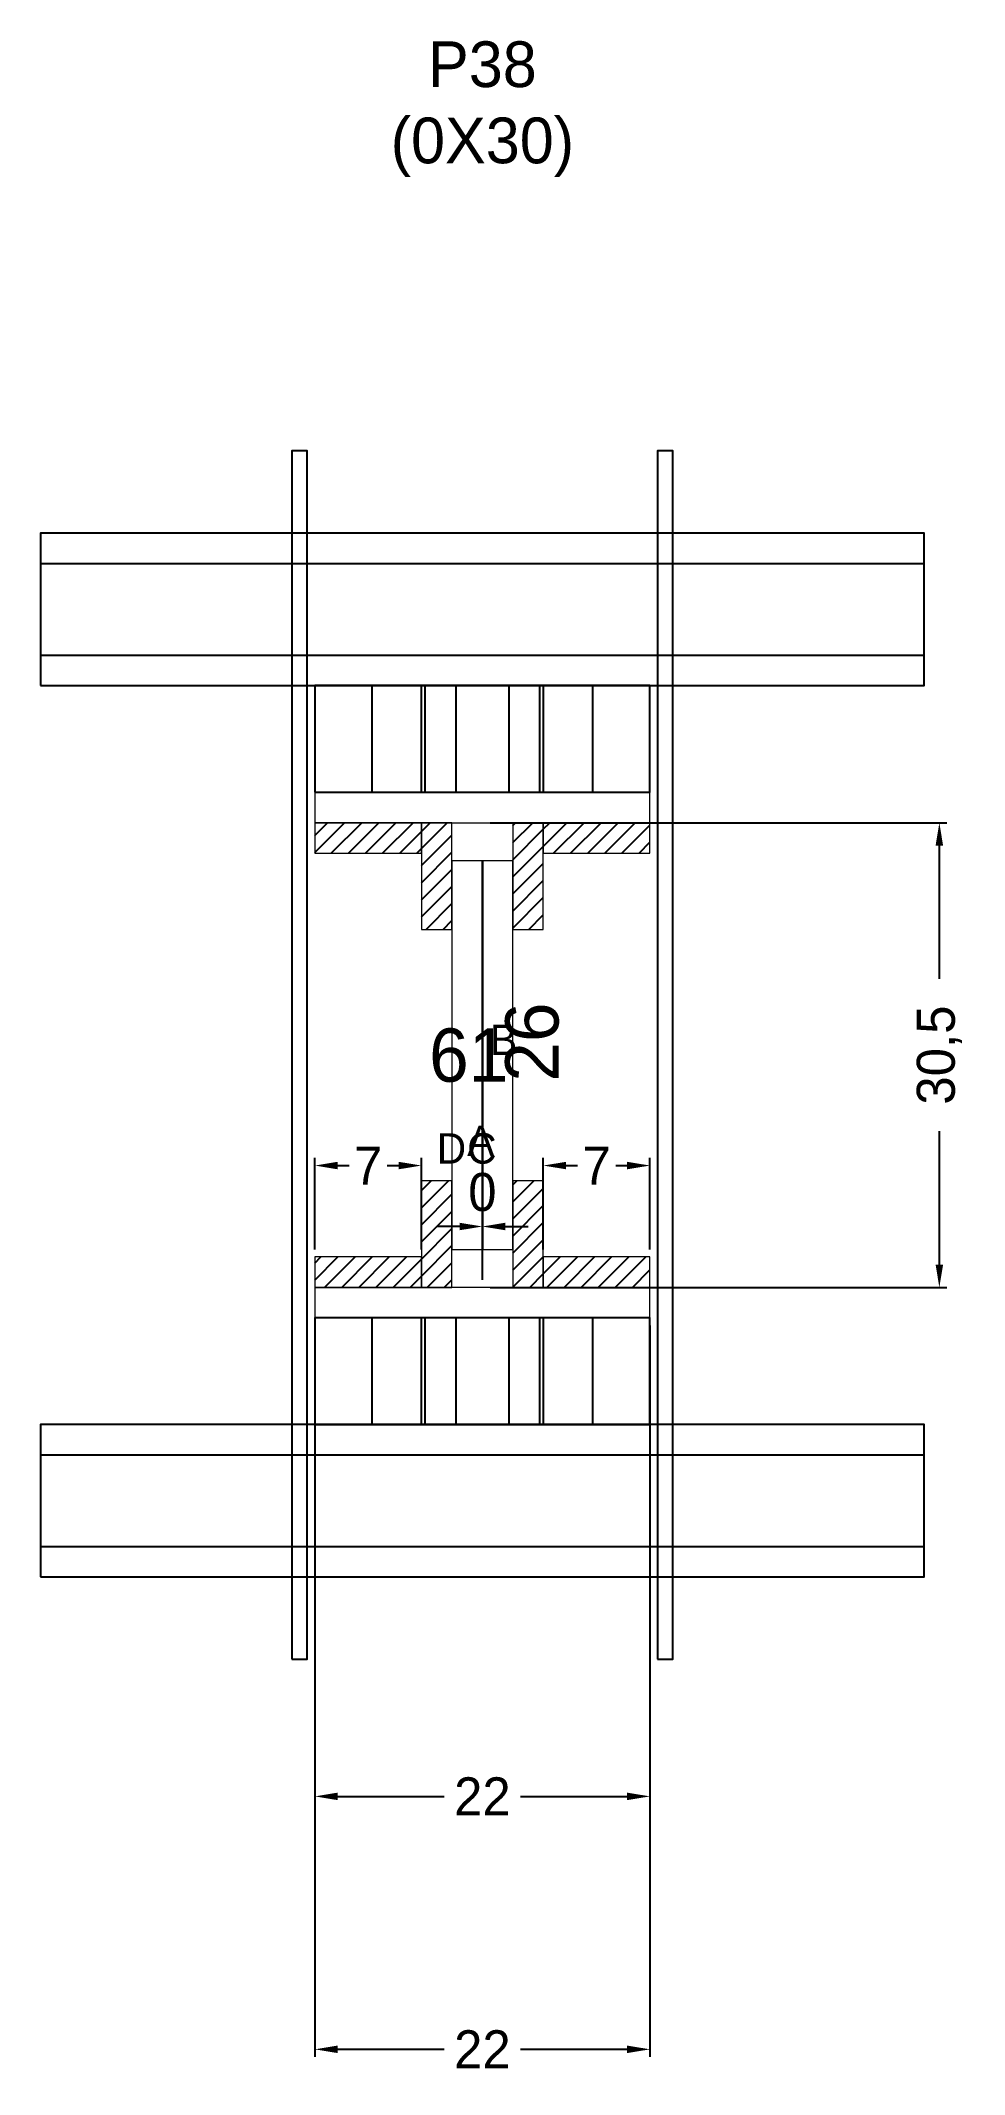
# Model space of a CAD drawing. Header units: centimetres. Extents: x -58 to 63, y 6 to 273.
import ezdxf

# ---------------------------------------------------------------- set-up
doc = ezdxf.new("R2010")
doc.units = ezdxf.units.CM
for name, color, linetype in [('CHAPA', 140, 'Continuous'), ('COTA', 241, 'Continuous'), ('Hachura', 251, 'Continuous'), ('Madeira', 30, 'Continuous'), ('NOMENCLATURA', 7, 'Continuous'), ('Painéis', 200, 'Continuous'), ('Perfil Metálico', 150, 'Continuous'), ('SARRAFO', 251, 'Continuous'), ('TEXTO_GERAL', 7, 'Continuous')]:
    doc.layers.add(name, color=color, linetype=linetype)
doc.dimstyles.new('cotax2', dxfattribs={"dimtxt": 2.5, "dimasz": 1.5, "dimexe": 0.5, "dimexo": 0.5, "dimgap": 0.5, "dimtad": 1, "dimcen": 2.5, "dimazin": 3, "dimtfac": 1, "dimtmove": 0, "dimatfit": 3})
pattern_1 = [(45, (0, 0), (-1.122532, 1.122532), [])]

# ---------------------------------------------------------------- blocks, each defined once
blk = doc.blocks.new('_CLOSEDFILLED')
at = {"color": 0, "linetype": 'BYBLOCK'}
blk.add_solid([(-1, 0.164), (0, 0), (-1, -0.164)], dxfattribs=at)
blk = doc.blocks.new('*D1')
for p, q in [((-22, 104.5), (-22, 8.5)), ((22, 104.5), (22, 8.5)), ((-19, 9.5), (-5, 9.5)), ((5, 9.5), (19, 9.5))]:
    blk.add_line(p, q)
at = {"layer": 'Defpoints'}
for p in [(-22, 105.5), (22, 105.5), (-22, 9.5)]:
    blk.add_point(p, dxfattribs=at)
at = {"layer": 'COTA', "xscale": 3, "yscale": 3, "rotation": 180}
blk.add_blockref('_CLOSEDFILLED', (-22, 9.5), dxfattribs=at)
at = {"layer": 'COTA', "xscale": 3, "yscale": 3}
blk.add_blockref('_CLOSEDFILLED', (22, 9.5), dxfattribs=at)
at = {"layer": 'COTA', "insert": (0, 9.5), "char_height": 5, "attachment_point": 5}
blk.add_mtext('22', dxfattribs=at)
blk = doc.blocks.new('*D2')
for p, q in [((-3, 117.5), (-6, 117.5)), ((0, 110.5), (0, 118.5)), ((0, 110.5), (0, 118.5)), ((0, 117.5), (0, 117.5)), ((3, 117.5), (6, 117.5))]:
    blk.add_line(p, q)
at = {"layer": 'Defpoints'}
for p in [(0, 117.5), (0, 109.5), (0, 109.5)]:
    blk.add_point(p, dxfattribs=at)
at = {"layer": 'COTA', "xscale": 3, "yscale": 3}
blk.add_blockref('_CLOSEDFILLED', (0, 117.5), dxfattribs=at)
at = {"layer": 'COTA', "xscale": 3, "yscale": 3, "rotation": 180}
blk.add_blockref('_CLOSEDFILLED', (0, 117.5), dxfattribs=at)
at = {"layer": 'COTA', "insert": (0, 122), "char_height": 5, "attachment_point": 5}
blk.add_mtext('0', dxfattribs=at)
blk = doc.blocks.new('*D3')
for p, q in [((1, 170.5), (61, 170.5)), ((60, 150), (60, 167.5)), ((60, 112.5), (60, 130)), ((1, 109.5), (61, 109.5))]:
    blk.add_line(p, q)
at = {"layer": 'Defpoints'}
for p in [(0, 170.5), (0, 109.5), (60, 109.5)]:
    blk.add_point(p, dxfattribs=at)
at = {"layer": 'COTA', "xscale": 3, "yscale": 3}
for p, rotation in [((60, 170.5), 90), ((60, 109.5), -90.00000000000001)]:
    blk.add_blockref('_CLOSEDFILLED', p, dxfattribs=dict(at, rotation=rotation))
at = {"layer": 'COTA', "insert": (60, 140), "char_height": 5, "attachment_point": 5, "rotation": 90}
blk.add_mtext('30,5', dxfattribs=at)
blk = doc.blocks.new('*D4')
for p, q in [((-22, 114.5), (-22, 126.5)), ((-19, 125.5), (-17.5, 125.5)), ((-12.5, 125.5), (-11, 125.5)), ((-8, 114.5), (-8, 126.5))]:
    blk.add_line(p, q)
at = {"layer": 'Defpoints'}
for p in [(-22, 125.5), (-22, 113.5), (-8, 113.5)]:
    blk.add_point(p, dxfattribs=at)
at = {"layer": 'COTA', "xscale": 3, "yscale": 3, "rotation": 180}
blk.add_blockref('_CLOSEDFILLED', (-22, 125.5), dxfattribs=at)
at = {"layer": 'COTA', "xscale": 3, "yscale": 3}
blk.add_blockref('_CLOSEDFILLED', (-8, 125.5), dxfattribs=at)
at = {"layer": 'COTA', "insert": (-15, 125.5), "char_height": 5, "attachment_point": 5}
blk.add_mtext('7', dxfattribs=at)
blk = doc.blocks.new('*D5')
for p, q in [((8, 114.5), (8, 126.5)), ((11, 125.5), (12.5, 125.5)), ((17.5, 125.5), (19, 125.5)), ((22, 114.5), (22, 126.5))]:
    blk.add_line(p, q)
at = {"layer": 'Defpoints'}
for p in [(8, 125.5), (8, 113.5), (22, 113.5)]:
    blk.add_point(p, dxfattribs=at)
at = {"layer": 'COTA', "xscale": 3, "yscale": 3, "rotation": 180}
blk.add_blockref('_CLOSEDFILLED', (8, 125.5), dxfattribs=at)
at = {"layer": 'COTA', "xscale": 3, "yscale": 3}
blk.add_blockref('_CLOSEDFILLED', (22, 125.5), dxfattribs=at)
at = {"layer": 'COTA', "insert": (15, 125.5), "char_height": 5, "attachment_point": 5}
blk.add_mtext('7', dxfattribs=at)
blk = doc.blocks.new('*D6')
for p, q in [((-22, 71.7), (-22, 41.7)), ((22, 71.7), (22, 41.7)), ((-19, 42.7), (-5, 42.7)), ((5, 42.7), (19, 42.7))]:
    blk.add_line(p, q)
at = {"layer": 'Defpoints'}
for p in [(-22, 72.7), (22, 72.7), (-22, 42.7)]:
    blk.add_point(p, dxfattribs=at)
at = {"layer": 'COTA', "xscale": 3, "yscale": 3, "rotation": 180}
blk.add_blockref('_CLOSEDFILLED', (-22, 42.7), dxfattribs=at)
at = {"layer": 'COTA', "xscale": 3, "yscale": 3}
blk.add_blockref('_CLOSEDFILLED', (22, 42.7), dxfattribs=at)
at = {"layer": 'COTA', "insert": (0, 42.7), "char_height": 5, "attachment_point": 5}
blk.add_mtext('22', dxfattribs=at)

msp = doc.modelspace()

# ---------------------------------------------------------------- hatches: boundary and pattern name
at = {"layer": 'Hachura'}
h = msp.add_hatch(dxfattribs=at)
h.set_pattern_fill('ANSI31')
h.set_pattern_definition(pattern_1)
h.paths.add_polyline_path([(-22, 166.5), (-8, 166.5), (-8, 170.5), (-22, 170.5)])
h = msp.add_hatch(dxfattribs=at)
h.set_pattern_fill('ANSI31')
h.set_pattern_definition(pattern_1)
h.paths.add_polyline_path([(-8, 156.5), (-4, 156.5), (-4, 170.5), (-8, 170.5)])
h = msp.add_hatch(dxfattribs=at)
h.set_pattern_fill('ANSI31')
h.set_pattern_definition(pattern_1)
h.paths.add_polyline_path([(4, 156.5), (8, 156.5), (8, 170.5), (4, 170.5)])
h = msp.add_hatch(dxfattribs=at)
h.set_pattern_fill('ANSI31')
h.set_pattern_definition(pattern_1)
h.paths.add_polyline_path([(8, 166.5), (22, 166.5), (22, 170.5), (8, 170.5)])
h = msp.add_hatch(dxfattribs=at)
h.set_pattern_fill('ANSI31')
h.set_pattern_definition(pattern_1)
h.paths.add_polyline_path([(-8, 109.5), (-4, 109.5), (-4, 123.5), (-8, 123.5)])
h = msp.add_hatch(dxfattribs=at)
h.set_pattern_fill('ANSI31')
h.set_pattern_definition(pattern_1)
h.paths.add_polyline_path([(4, 109.5), (8, 109.5), (8, 123.5), (4, 123.5)])
h = msp.add_hatch(dxfattribs=at)
h.set_pattern_fill('ANSI31')
h.set_pattern_definition(pattern_1)
h.paths.add_polyline_path([(-22, 109.5), (-8, 109.5), (-8, 113.5), (-22, 113.5)])
h = msp.add_hatch(dxfattribs=at)
h.set_pattern_fill('ANSI31')
h.set_pattern_definition(pattern_1)
h.paths.add_polyline_path([(8, 109.5), (22, 109.5), (22, 113.5), (8, 113.5)])

# ---------------------------------------------------------------- linework, layer by layer
at = {"layer": 'CHAPA', "lineweight": 18}
for points in [[(-22, 170.5), (22, 170.5), (22, 174.5), (-22, 174.5)], [(-22, 170.5), (22, 170.5), (22, 174.5), (-22, 174.5)], [(-4, 114.5), (0, 114.5), (0, 165.5), (-4, 165.5)], [(-4, 114.5), (0, 114.5), (0, 165.5), (-4, 165.5)], [(0, 114.5), (4, 114.5), (4, 165.5), (0, 165.5)], [(0, 114.5), (4, 114.5), (4, 165.5), (0, 165.5)], [(-22, 105.5), (22, 105.5), (22, 109.5), (-22, 109.5)], [(-22, 105.5), (22, 105.5), (22, 109.5), (-22, 109.5)]]:
    msp.add_lwpolyline(points, close=True, dxfattribs=at)
at = {"layer": 'Hachura'}
for points in [[(-25, 60.7), (-23, 60.7), (-23, 219.3), (-25, 219.3)], [(23, 60.7), (25, 60.7), (25, 219.3), (23, 219.3)]]:
    msp.add_lwpolyline(points, close=True, dxfattribs=at)
at = {"layer": 'Madeira', "color": 126}
for points in [[(-22, 174.5), (22, 174.5), (22, 188.5), (-22, 188.5)], [(-22, 174.5), (-8, 174.5), (-8, 188.5), (-22, 188.5)], [(-14.5, 174.5), (-7.5, 174.5), (-7.5, 188.5), (-14.5, 188.5)], [(-3.5, 174.5), (3.5, 174.5), (3.5, 188.5), (-3.5, 188.5)], [(7.5, 174.5), (14.5, 174.5), (14.5, 188.5), (7.5, 188.5)], [(8, 174.5), (22, 174.5), (22, 188.5), (8, 188.5)], [(-22, 91.5), (22, 91.5), (22, 105.5), (-22, 105.5)], [(-22, 91.5), (-8, 91.5), (-8, 105.5), (-22, 105.5)], [(-14.5, 91.5), (-7.5, 91.5), (-7.5, 105.5), (-14.5, 105.5)], [(-3.5, 91.5), (3.5, 91.5), (3.5, 105.5), (-3.5, 105.5)], [(7.5, 91.5), (14.5, 91.5), (14.5, 105.5), (7.5, 105.5)], [(8, 91.5), (22, 91.5), (22, 105.5), (8, 105.5)]]:
    msp.add_lwpolyline(points, close=True, dxfattribs=at)
at = {"layer": 'Painéis'}
msp.add_lwpolyline([(0, 114.5), (0, 114.5), (0, 165.5), (0, 165.5)], close=True, dxfattribs=at)
at = {"layer": 'Perfil Metálico', "color": 224}
for points in [[(-58, 188.5), (58, 188.5), (58, 208.5), (-58, 208.5)], [(-58, 192.5), (58, 192.5), (58, 204.5), (-58, 204.5)], [(-58, 71.5), (58, 71.5), (58, 91.5), (-58, 91.5)], [(-58, 75.5), (58, 75.5), (58, 87.5), (-58, 87.5)]]:
    msp.add_lwpolyline(points, close=True, dxfattribs=at)
at = {"layer": 'SARRAFO', "color": 251, "lineweight": 13}
for points in [[(-22, 166.5), (-8, 166.5), (-8, 170.5), (-22, 170.5)], [(-8, 156.5), (-4, 156.5), (-4, 170.5), (-8, 170.5)], [(4, 156.5), (8, 156.5), (8, 170.5), (4, 170.5)], [(8, 166.5), (22, 166.5), (22, 170.5), (8, 170.5)], [(-8, 109.5), (-4, 109.5), (-4, 123.5), (-8, 123.5)], [(4, 109.5), (8, 109.5), (8, 123.5), (4, 123.5)], [(-22, 109.5), (-8, 109.5), (-8, 113.5), (-22, 113.5)], [(8, 109.5), (22, 109.5), (22, 113.5), (8, 113.5)]]:
    msp.add_lwpolyline(points, close=True, dxfattribs=at)

# ---------------------------------------------------------------- texts
at = {"layer": 'COTA'}
msp.add_text('26', height=7, rotation=90, dxfattribs=at).set_placement((10, 136.5))
msp.add_text('61', height=7, dxfattribs=at).set_placement((-7, 136.5))
at = {"layer": 'NOMENCLATURA', "insert": (0, 255.25), "char_height": 6, "attachment_point": 8}
msp.add_mtext('P38\\P(0X30)', dxfattribs=at)
at = {"layer": 'TEXTO_GERAL'}
for s, p in [('B', (1, 140)), ('D', (-6, 125.75)), ('A', (-2, 126.75)), ('C', (-2, 125.75))]:
    msp.add_text(s, height=4, dxfattribs=at).set_placement(p)

# ---------------------------------------------------------------- dimensions: what is measured, and where the dimension line sits
at = {"layer": 'COTA'}
dim = msp.add_linear_dim(base=(60, 109.5), p1=(0, 109.5), p2=(0, 170.5), angle=90, dimstyle='cotax2', dxfattribs=at)
dim.commit()
dim.dimension.update_dxf_attribs({"geometry": '*D3', "text_midpoint": (60, 140)})
for base, p1, p2, picture, middle in [((-22, 125.5), (-22, 113.5), (-8, 113.5), '*D4', (-15, 125.5)), ((8, 125.5), (8, 113.5), (22, 113.5), '*D5', (15, 125.5)), ((0, 117.5), (0, 109.5), (0, 109.5), '*D2', (0, 122)), ((-22, 9.5), (-22, 105.5), (22, 105.5), '*D1', (0, 9.5)), ((-22, 42.7), (-22, 72.7), (22, 72.7), '*D6', (0, 42.7))]:
    dim = msp.add_linear_dim(base=base, p1=p1, p2=p2, dimstyle='cotax2', dxfattribs=at)
    dim.commit()
    dim.dimension.update_dxf_attribs({"geometry": picture, "text_midpoint": middle})

doc.saveas('drawing.dxf')
